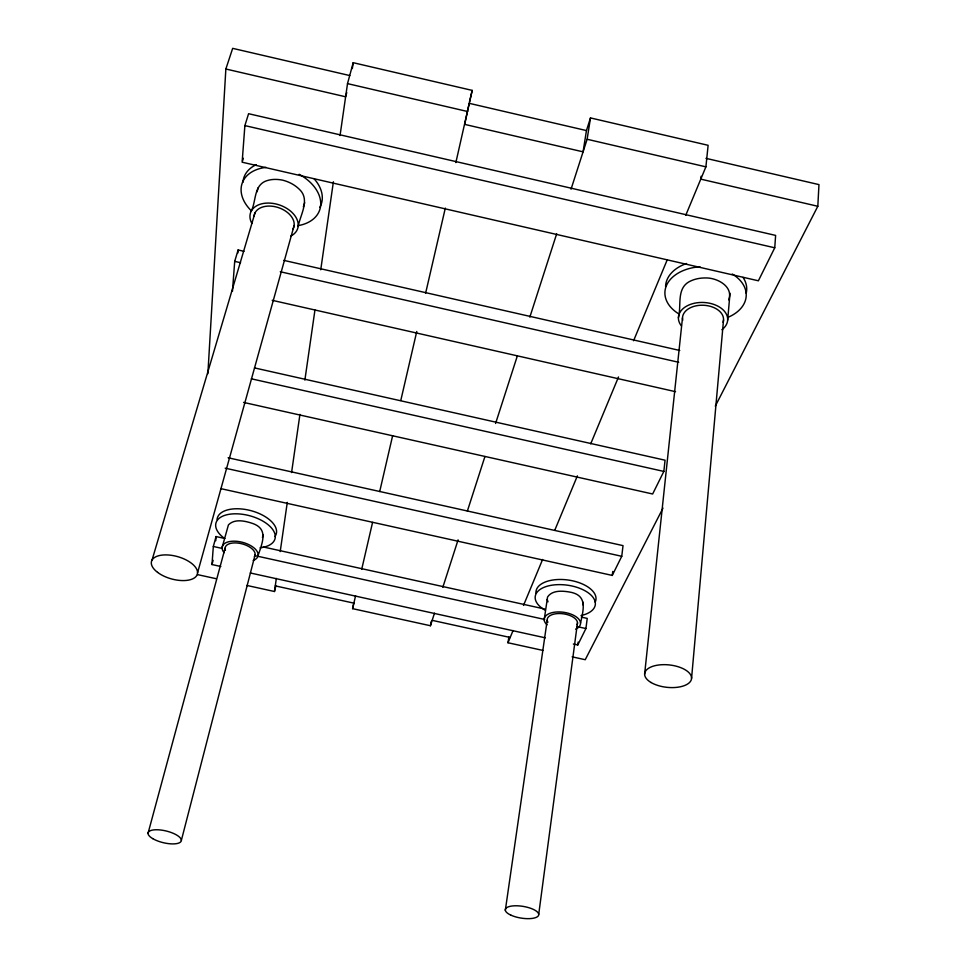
<?xml version="1.0" encoding="UTF-8"?>
<svg xmlns="http://www.w3.org/2000/svg" width="967" height="967" viewBox="0 0 967 967"><rect width="100%" height="100%" fill="white"/><g stroke="black" fill="none" stroke-linecap="round" stroke-linejoin="round"><path stroke-width="1.45" d="M715.29 406.164L817.816 206.273L818.964 184.612L705.97 158.346M207.881 373.685L225.855 69.008L232.672 48.35L349.812 75.571M774.748 247.794L775.619 235.404L248.592 113.707L244.881 125.601L242.137 162.202L758.382 280.793L774.748 247.794L244.881 125.601M220.827 566.493L211.978 564.547L213.332 546.476L216.052 536.552L224.888 538.498M232.455 291.309L234.703 261.38L238.112 249.97L243.998 251.311M215.738 540.746L216.052 536.552M237.882 252.967L238.112 249.97M727.655 320.15L730.012 293.255M691.562 678.375L723.534 319.944M685.724 215.351L705.898 166.844L708.122 145.304L590.486 117.926L586.449 130.569L583.077 151.843L464.692 124.392L469.2 103.324L586.449 130.569M701.087 176.272L700.785 179.137L817.816 206.273M644.614 674.156L682.484 317.889M678.411 317.696C681.566 306.164 676.417 289.411 688.577 282.05C693.931 278.992 700.072 277.819 706.188 277.952C717.369 277.904 733.748 286.643 728.683 299.855M243.575 402.405L652.652 493.992L663.846 471.425L665.054 460.195L254.478 367.907M220.657 488.601L612.268 575.425L621.757 556.291L623.026 545.63L228.115 457.766M612.268 575.425L612.752 571.473M573.358 643.986L577.783 644.965L585.917 628.55L587.235 618.409L581.348 617.103M580.538 623.026C583.959 608.062 587.259 594.838 569.249 591.985C562.032 590.764 552.23 590.124 547.576 596.941L544.179 619.944M577.783 644.965L578.157 642.1M538.728 914.25L577.492 622.772M246.875 585.446L274.471 591.502L276.344 578.423M280.212 551.589L287.284 502.381M291.575 472.561L299.939 414.396M304.871 380.104L314.952 310.02M320.742 269.757L333.397 181.784M340.046 135.549L347.516 83.621L353.197 62.698L472.186 90.39L455.856 162.577M352.339 68.572L353.197 62.698M505.33 910.298L547.201 620.198M571.038 189.206L587.126 139.26L590.486 117.926M542.958 650.428L507.977 642.753L508.872 637.084M353.813 603.021L352.604 608.654L430.436 625.734L431.234 621.503M582.787 604.726L583.27 602.332M469.527 101.886L472.186 90.39M352.604 608.654L355.578 595.805M361.694 569.37L372.573 522.373M379.705 491.538L392.626 435.73M400.785 400.483L416.765 331.463M425.601 293.279L445.316 208.098M274.471 591.502L275.849 585.905M181.349 840.432L255.119 554.744M258.116 555.396C262.951 541.254 268.56 528.151 251.118 522.966C243.95 520.705 234.232 518.832 228.43 524.9L222.108 547.467M346.754 92.602L345.618 96.785L225.855 69.008M148.036 833.336L225.106 548.132M211.978 564.547L213.127 560.352M298.15 226.435C300.399 214.517 310.54 199.432 299.154 189.121C294.584 184.685 288.843 181.736 282.69 180.164C276.852 178.98 270.724 179.016 265.151 181.325C253.753 186.426 256.134 201.752 251.19 211.241M197.522 572.96L294.137 225.516M257.041 191.817L258.237 187.598M152.097 559.893L255.01 212.861M242.536 160.897L243.346 158.274M430.436 625.734L434.485 613.163M442.826 587.295L458.092 539.864M467.351 511.12L484.938 456.509M495.587 423.461L517.345 355.916M529.843 317.116L556.69 233.76M303.348 206.89L304.69 202.732M262.42 537.434L263.326 535.126M507.977 642.753L513.078 630.508M523.498 605.439L542.62 559.458M554.792 530.206L577.384 475.873M590.704 443.829L618.517 376.961M633.578 340.735L667.182 259.93M662.987 508.122L585.24 659.712L572.113 656.835M263.193 546.947L544.518 608.98M213.332 546.476L222.168 548.422M256.037 555.88L544.687 619.46M577.081 626.604L585.917 628.55M250.32 572.984L545.328 637.833M275.269 585.881L353.874 603.142M432.176 620.343L510.177 637.483M197.486 574.603L216.366 578.75M225.19 468.173L621.757 556.291M251.36 378.81L663.846 471.425M283.742 260.353L679.741 350.465M234.703 261.38L240.578 262.71M280.273 271.739L678.701 362.287M272.198 300.314L675.546 391.683M347.516 83.621L467.665 111.531M587.126 139.26L705.898 166.844M547.177 599.347L548.011 601.849M547.032 624.803A18.325 9.211 8 0 1 551.323 612.86A18.325 9.211 8 0 1 575.861 616.595A18.325 9.211 8 0 1 575.607 629.142M535.972 593.279A30.255 15.629 7.9 0 1 568.801 580.115A30.255 15.629 7.9 0 1 595.164 602.187M544.977 610.117A30.315 15.569 7.9 0 1 545.025 586.933A30.315 15.569 7.9 0 1 589.35 593.641A30.315 15.569 7.9 0 1 581.01 615.568M547.902 622.252A15.267 7.676 8 0 1 561.767 613.634A15.267 7.676 8 0 1 577.106 624.742M224.114 552.677A18.482 9.332 14.7 0 1 230.098 541.472A18.482 9.332 14.7 0 1 253.898 547.818A18.482 9.332 14.7 0 1 253.209 560.437M217.055 519.605A30.509 15.81 14.8 0 1 252.351 511.047A30.509 15.81 14.8 0 1 274.93 536.564M223.474 537.64A30.569 15.762 14.8 0 1 227.088 514.71A30.569 15.762 14.8 0 1 270.289 526.689A30.569 15.762 14.8 0 1 260.075 547.793M225.444 550.271A15.399 7.772 14.7 0 1 240.928 543.575A15.399 7.772 14.7 0 1 254.369 556.641M681.421 325.903A24.658 16.246 2.9 0 1 688.637 305.113A24.658 16.246 2.9 0 1 721.104 308.171A24.658 16.246 2.9 0 1 721.914 329.711M732.273 274.012A40.699 27.318 2.5 0 1 728.066 317.285M679.426 314.263A40.699 27.318 2.5 0 1 666.481 285.458A40.699 27.318 2.5 0 1 699.975 266.759M743.031 277.396A40.59 27.366 2.5 0 1 746.21 293.231M665.586 286.619A40.59 27.366 2.5 0 1 686.57 263.507M682.726 320.258A20.549 13.538 2.9 0 1 703.698 305.258A20.549 13.538 2.9 0 1 723.062 322.277M251.843 223.413A24.852 16.632 18.7 0 1 262.045 203.735A24.852 16.632 18.7 0 1 293.364 213.828A24.852 16.632 18.7 0 1 290.898 235.996M299.19 174.302A41.013 27.958 19 0 1 320.73 204.182A41.013 27.958 19 0 1 297.824 225.686M251.118 210.576A41.013 27.958 19 0 1 266.046 167.376M242.91 182.352A40.904 28.007 19.1 0 1 256.267 164.656M314.07 178.726A40.904 28.007 19.1 0 1 319.799 207.409M254.007 216.354A20.706 13.864 18.7 0 1 278.133 207.518A20.706 13.864 18.7 0 1 293.037 228.949M510.806 915.108A16.91 5.935 9.1 0 0 538.377 915.761A16.91 5.935 9.1 0 0 516.874 905.789A16.91 5.935 9.1 0 0 510.806 915.108M152.665 838.594A17.068 6.02 13.5 0 0 180.684 841.882A17.068 6.02 13.5 0 0 160.74 830.012A17.068 6.02 13.5 0 0 152.665 838.594M651.045 682.497A23.583 11.266 6.1 0 0 690.595 681.215A23.583 11.266 6.1 0 0 662.637 664.68A23.583 11.266 6.1 0 0 651.045 682.497M157.561 572.355A23.8 11.568 15.6 0 0 196.555 575.824A23.8 11.568 15.6 0 0 169.092 555.046A23.8 11.568 15.6 0 0 157.561 572.355"/></g></svg>
